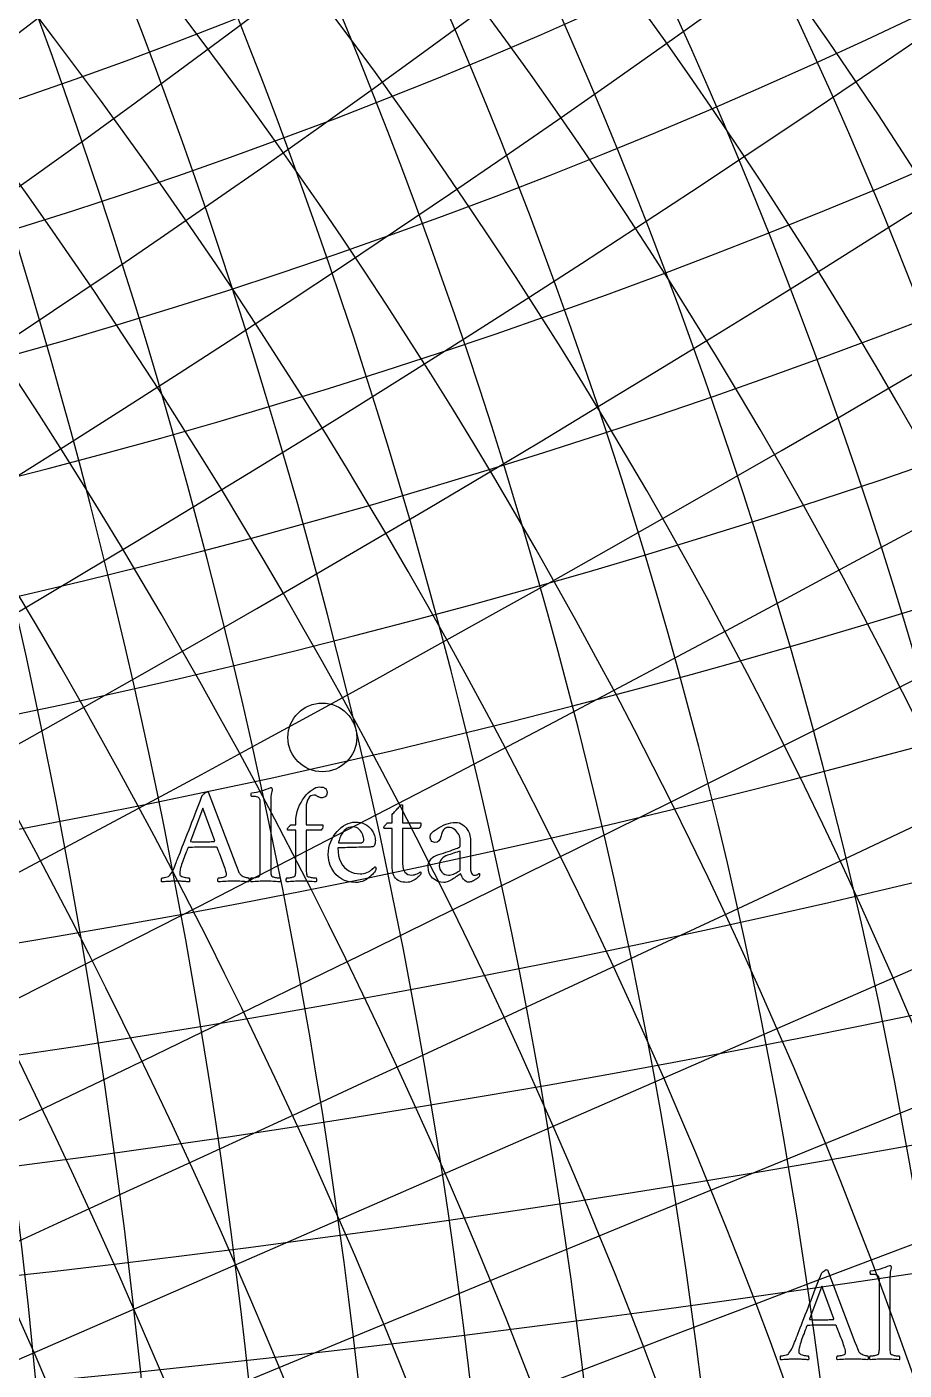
# Model space of a CAD drawing. Header units: millimetres. Extents: x -78 to 78, y -78 to 100.
# Drawn here: x 25.04 to 39.44, y 10.69 to 32.76 of the extents above; entities that cross this region are included whole.
import ezdxf

# ---------------------------------------------------------------- set-up
doc = ezdxf.new("R2010")
doc.units = ezdxf.units.MM
for name, color, linetype in [('ENGRAVE', 7, 'Continuous'), ('ENGRAVE_FINE', 8, 'Continuous'), ('TEXT', 5, 'Continuous')]:
    doc.layers.add(name, color=color, linetype=linetype)

msp = doc.modelspace()

# ---------------------------------------------------------------- linework, layer by layer
at = {"layer": 'ENGRAVE'}
msp.add_lwpolyline([(-64.6943, -28.2418), (64.6943, 28.2418)], dxfattribs=at)
for centre, radius in [((0, 0), 76.44), ((0, 0), 76.44), ((0, 0), 74.3925), ((0, 0), 70.59), ((0, 0), 70.59), ((0, 0), 70.59), ((29.889704235127343, 21.085725439187524), 0.56472)]:
    msp.add_circle(centre, radius, dxfattribs=at)
for centre, radius, start, end in [((-12.44692156821052, -3.713695305172397e-15), 71.67896453301472, 279.99999983752946, 80.00000016247054), ((-40.75515550209566, -6.0314697031531956e-15), 81.51031100419135, 299.99999995038047, 60.00000004961953), ((-25.69265883685124, -1.380310178315258e-14), 75.12030895907465, 289.99999992129074, 70.00000007870926), ((-84.12588610122516, 6.2974671753462065e-15), 109.81854493807639, 319.9999999759614, 40.00000002403863), ((-59.23204296480422, 8.69569695084462e-15), 92.14870055396557, 309.9999999658587, 50.000000034141294), ((0, 109.81854493807663), 84.1258861012254, 229.99999997596183, 310.0000000240386), ((-4.177725667693714e-15, 141.17999999999984), 122.26546650628688, 239.99999998346016, 300.00000001653984), ((2.882118513178967e-15, 206.3913526075124), 193.94443103930186, 249.99999998957287, 290.00000001042713), ((6.879212616980303e-15, 406.51160840510926), 400.33578364681426, 259.99999999494844, 280.00000000505156)]:
    msp.add_arc(centre, radius, start, end, dxfattribs=at)
at = {"layer": 'ENGRAVE_FINE'}
msp.add_lwpolyline([(-64.6943, -28.2418), (64.6943, 28.2418)], dxfattribs=at)
for centre, radius, start, end in [((-3.082025959911802, 5.415987276372438e-15), 70.6572500456787, 272.49999934385437, 87.50000065614563), ((-6.175824758294944, 6.029178398724361e-15), 70.85964233218488, 274.99999967255303, 85.00000032744697), ((-9.293349804694284, 3.3491267437095398e-15), 71.19911832735298, 277.4999997823977, 82.50000021760229), ((-15.649426235965095, 0), 72.30389091546118, 282.4999998707774, 77.5000001292226), ((-49.427650122223376, 2.4152397446285915e-15), 86.17447822067115, 304.9999999590866, 55.00000004091339), ((-44.97078971040091, -2.20410730087584e-15), 83.69778985837738, 302.4999999550316, 57.500000044968374), ((-36.7468280984478, -3.66534094975255e-15), 79.58189162929514, 297.49999994496807, 62.50000005503193), ((-32.91665758916136, 1.0015096151802898e-14), 77.8874472995623, 294.9999999385643, 65.00000006143568), ((-29.239335367916734, 6.0750499840995744e-15), 76.40606541864004, 292.4999999308377, 67.5000000691623), ((-22.25694150696743, 5.011441839349447e-15), 74.0156709436898, 287.49999990914034, 72.50000009085966), ((-18.91453349371293, -9.084469798944915e-15), 73.08014557514775, 284.9999998930846, 75.00000010691542), ((-77.03546709047984, -5.7315303067645164e-15), 104.48641677198239, 317.499999973749, 42.50000002625097), ((-70.58999999999996, -6.964251032315218e-15), 99.82933536791674, 314.99999997135205, 45.000000028647946), ((-64.6838175738899, -1.588055486679016e-14), 95.74416094954442, 312.49999996873635, 47.50000003126365), ((-54.16561208143473, 0), 88.97674770498449, 307.49999996266547, 52.50000003733453), ((-2.8246125246337073, -1.2330645170685792), 70.65725004567884, 296.0833326771901, 111.08333398947684), ((-5.660014610234326, -2.470839140272757), 70.85964233218493, 298.5833330058865, 108.58333366078), ((-8.517161307392657, -3.7181062190670273), 71.19911832735299, 301.0833331157312, 106.08333355093578), ((-11.407344069128323, -4.979794956994596), 71.67896453301478, 303.5833331708634, 103.58333349580357), ((-14.342372817230052, -6.261060891453944), 72.30389091546121, 306.0833332041109, 101.08333346255563), ((-39.939965725737515, 91.49150418386903), 70.59000000000005, 248.58333330468554, 338.58333336198143), ((-17.334775533646717, -7.567373023901744), 73.08014557514785, 308.58333322641806, 98.58333344024845), ((-20.39802278057919, -8.904611832502653), 74.0156709436899, 311.0833332424738, 96.08333342419269), ((2.8246125246336855, 1.2330645170685683), 70.65725004567881, 116.08333267718967, 291.08333398947775), ((5.660014610234307, 2.4708391402727363), 70.85964233218493, 118.58333300588652, 288.58333366078), ((8.517161307392596, 3.718106219067017), 71.19911832735295, 121.08333311573074, 286.08333355093623), ((11.407344069128397, 4.979794956994613), 71.67896453301485, 123.5833331708634, 283.5833334958031), ((14.342372817230132, 6.261060891453964), 72.30389091546128, 126.08333320411134, 281.0833334625552), ((17.334775533646628, 7.567373023901702), 73.08014557514777, 128.58333322641806, 278.5833334402489), ((20.3980227805792, 8.90461183250264), 74.01567094368993, 131.08333324247383, 276.0833334241927), ((23.546786070479563, 10.279182061715845), 75.12030895907466, 133.58333325462377, 273.58333341204275), ((26.7972411544978, 11.698145120710194), 76.40606541864005, 136.0833332641712, 271.0833334024953), ((30.16743028928951, 13.169377228363828), 77.88744729956224, 138.5833332718978, 268.58333339476917), ((33.677701692818744, 14.701761254570643), 79.58189162929526, 141.08333327830155, 266.0833333883654), ((37.35125017503189, 16.305422728717616), 81.51031100419137, 143.5833332837135, 263.583333382953), ((41.21479102087008, 17.99202401852319), 83.69778985837746, 146.0833332883651, 261.0833333783014), ((45.2994106520874, 19.775135680406414), 86.17447822067119, 148.5833332924201, 258.5833333742469), ((49.64165398984603, 21.670711139897737), 88.97674770498463, 151.0833332959985, 256.083333370668), ((54.284932247231325, 23.69770125345333), 92.14870055396561, 153.5833332991922, 253.58333336747432), ((59.28136999389557, 25.87886063139407), 95.74416094954437, 156.08333330206938, 251.08333336459714), ((64.69426302937117, 28.241820605027275), 99.82933536791681, 158.58333330468554, 248.58333336198143), ((70.6013992143642, 30.82053891193956), 104.48641677198242, 161.0833333070825, 246.08333335958446), ((77.09962038548767, 33.657291167442374), 109.81854493807634, 163.58333330929486, 243.58333335737166), ((84.31120505713942, 36.8054571877012), 115.95675520202661, 166.08333331135123, 241.08333335531574), ((92.39298279304668, 40.33349980383818), 123.06990930289355, 168.5833333132739, 238.58333335339262), ((101.54965159944913, 44.33077847525084), 131.37921357730553, 171.08333331508243, 236.0833333515841), ((112.05375052509568, 48.91626818615285), 141.18000000000004, 173.58333331679364, 233.58333334987333), ((124.27652299699338, 54.25203261538339), 152.8753914504321, 176.08333331842027, 231.0833333482467), ((138.73729478375174, 60.56477973527031), 167.03016975473452, 178.5833333199746, 228.58333334669192), ((-23.54678607047946, -10.279182061715815), 75.12030895907456, 313.58333325462377, 93.5833334120432), ((-26.797241154497843, -11.69814512071021), 76.4060654186401, 316.0833332641712, 91.08333340249533), ((-64.69426302937109, -28.241820605027268), 99.82933536791673, 338.58333330468554, 68.58333336198143), ((-59.28136999389548, -25.878860631394033), 95.74416094954427, 336.0833333020694, 71.08333336459714), ((-54.2849322472312, -23.69770125345326), 92.14870055396548, 333.5833332991922, 73.58333336747478), ((-49.641653989845885, -21.670711139897676), 88.97674770498448, 331.0833332959985, 76.08333337066802), ((-45.299410652087325, -19.77513568040638), 86.1744782206711, 328.58333329241964, 78.58333337424688), ((-41.21479102086996, -17.992024018523146), 83.69778985837735, 326.0833332883651, 81.0833333783014), ((-37.35125017503181, -16.305422728717588), 81.51031100419128, 323.5833332837135, 83.58333338295301), ((-33.677701692818566, -14.701761254570561), 79.58189162929506, 321.0833332783011, 86.08333338836542), ((-30.167430289289562, -13.16937722836384), 77.8874472995623, 318.5833332718978, 88.58333339476917), ((156.1857672132402, 68.18178633076482), 184.46055938124695, 181.08333332146708, 226.08333334519943), ((177.7460268414548, 77.59376439660053), 206.39135260751192, 183.58333332290636, 223.58333334376016), ((205.18398836667149, 89.57161144017854), 234.74771725843192, 186.0833333243006, 221.0833333423659), ((241.44227658383784, 105.39990939620738), 272.73881631098124, 188.58333332565712, 218.5833333410094), ((291.81696238473376, 127.39062036199462), 326.1417756002241, 191.08333332698226, 216.08333333968426), ((366.89939775203754, 160.1673237501955), 406.5116084051079, 193.58333332828192, 213.5833333383846), ((491.4017144750685, 214.51792501148185), 540.810995857396, 196.08333332956158, 211.08333333710493), ((739.4588101143111, 322.80548664066447), 809.9294180118345, 198.58333333082714, 208.58333333583982), ((1481.742232753251, 646.8440377983956), 1618.3170893430995, 201.0833333320827, 206.08333333458427), ((-1481.742232753267, -646.8440377984025), 1618.3170893431168, 21.083333332082702, 26.083333334584268), ((-739.4588101143141, -322.80548664066583), 809.9294180118378, 18.583333330827145, 28.583333335839825), ((-491.4017144750671, -214.51792501148122), 540.8109958573946, 16.083333329561583, 31.083333337104932), ((-366.89939775203794, -160.16732375019572), 406.51160840510835, 13.583333328281924, 33.58333333838459), ((-291.81696238473444, -127.39062036199493), 326.1417756002249, 11.083333326982256, 36.08333333968426), ((-241.4422765838374, -105.39990939620718), 272.7388163109808, 8.583333325657122, 38.58333334100939), ((-205.18398836667222, -89.57161144017886), 234.74771725843271, 6.083333324300611, 41.083333342365904), ((-177.7460268414554, -77.59376439660082), 206.39135260751257, 3.5833333229063555, 43.58333334376016), ((-156.1857672132404, -68.18178633076492), 184.46055938124718, 1.0833333214670802, 46.083333345199435), ((-138.73729478375222, -60.56477973527049), 167.03016975473503, 358.5833333199746, 48.583333346691916), ((-124.27652299699389, -54.252032615383584), 152.87539145043263, 356.0833333184203, 51.08333334824624), ((-112.05375052509577, -48.91626818615295), 141.18000000000015, 353.58333331679364, 53.58333334987333), ((-101.54965159944942, -44.330778475251), 131.37921357730585, 351.0833333150829, 56.08333335158409), ((-92.3929827930465, -40.33349980383811), 123.06990930289336, 348.5833333132739, 58.58333335339262), ((-84.31120505713926, -36.80545718770115), 115.95675520202646, 346.0833333113512, 61.083333355315744), ((-77.09962038548771, -33.65729116744239), 109.81854493807639, 343.58333330929486, 63.58333335737166), ((-70.60139921436401, -30.820538911939515), 104.48641677198222, 341.0833333070825, 66.08333335958446), ((-41.80318229404224, 95.75962217938981), 77.03546709047988, 251.0833333070825, 336.08333335958446), ((-43.93647322915831, 100.64640645596742), 84.12588610122536, 253.58333330929486, 333.58333335737166), ((-46.392263470133024, 106.2719481664866), 91.99467906886059, 256.0833333113512, 331.08333335531574), ((-49.23811163634062, 112.79100557362543), 100.8129677959257, 258.5833333132739, 328.5833333533931), ((-52.56251850233499, 120.40630967222174), 110.80410488872363, 261.0833333150824, 326.0833333515841), ((-56.483641210054515, 129.38852605874217), 122.26546650628694, 263.58333331679364, 323.5833333498733), ((-61.162762151387255, 140.10710844613027), 135.60212834289464, 266.0833333184203, 321.0833333482467), ((-66.82584062672443, 153.07966760098222), 151.38074351876983, 268.5833333199746, 318.5833333466919), ((3.479356909050537e-15, 95.74416094954461), 64.68381757389008, 222.49999996873635, 317.50000003126365), ((-73.79943372642236, 169.05425622829463), 170.4193353679168, 271.0833333214671, 316.0833333451999), ((0, 99.82933536791677), 70.58999999999999, 224.99999997135205, 315.00000002864795), ((-82.57355935359531, 189.1533709105835), 193.9444310393018, 273.58333332290636, 313.58333334376016), ((0, 104.48641677198245), 77.0354670904799, 227.49999997374903, 312.500000026251), ((-93.91844338082342, 215.14138781500915), 223.88287709881945, 276.0833333243006, 311.0833333423659), ((-109.11801561527464, 249.95943789123103), 263.4454665062876, 278.5833333256571, 308.5833333410094), ((1.835448234434506e-15, 115.95675520202644), 91.99467906886073, 232.49999997801774, 307.50000002198226), ((-130.48360275260814, 298.9021365001711), 318.4109132735047, 281.08333332698226, 306.08333333968426), ((-1.899403707436652e-15, 123.06990930289308), 100.81296779592563, 234.9999999799404, 305.0000000200596), ((-162.63816289046912, 372.5594123622739), 400.3357836468152, 283.5833333282819, 303.5833333383846), ((1.982736646385792e-15, 131.3792135773056), 110.80410488872367, 237.4999999817494, 302.5000000182506), ((-216.36899173014237, 495.64200049829407), 536.1842828172693, 286.0833333295616, 301.08333333710493), ((-324.0385511577344, 742.2834226389477), 806.847392051926, 288.58333333082714, 298.5833333358398), ((6.6682190985048974e-15, 152.8753914504321), 135.60212834289456, 242.4999999850868, 297.5000000149132), ((-647.4602765161886, 1483.1538665942614), 1616.776810063754, 291.0833333320827, 296.08333333458427), ((3.587350814991408e-15, 167.03016975473503), 151.3807435187699, 244.99999998664111, 295.0000000133589), ((-1.3029877053071056e-15, 184.4605593812469), 170.41933536791683, 247.4999999881336, 292.5000000118664), ((647.4602765161817, -1483.1538665942453), 1616.7768100637363, 111.0833333320827, 116.08333333458427), ((324.03855115773183, -742.2834226389417), 806.8473920519194, 108.58333333082714, 118.58333333583982), ((0, 234.74771725843232), 223.882877098819, 252.49999999096758, 287.5000000090329), ((216.3689917301418, -495.64200049829276), 536.1842828172678, 106.08333332956158, 121.08333333710493), ((-3.739175944438515e-15, 272.7388163109817), 263.4454665062874, 254.99999999232364, 285.00000000767636), ((162.63816289046906, -372.5594123622736), 400.33578364681483, 103.58333332828192, 123.58333333838459), ((1.332056680047149e-14, 326.1417756002241), 318.4109132735041, 257.49999999364877, 282.50000000635123), ((130.48360275260782, -298.9021365001703), 318.41091327350387, 101.08333332698226, 126.08333333968426)]:
    msp.add_arc(centre, radius, start, end, dxfattribs=at)
at = {"layer": 'TEXT'}
for points in [[(27.4919, 19.0306), (27.4933, 19.0341), (27.4973, 19.0446), (27.5041, 19.062), (27.5136, 19.0864), (27.5253, 19.1168), (27.5389, 19.1522), (27.5543, 19.1925), (27.5716, 19.2379), (27.5905, 19.287), (27.6106, 19.3389), (27.632, 19.3935), (27.6547, 19.4508), (27.6781, 19.5098), (27.7017, 19.5697), (27.7254, 19.6305), (27.7492, 19.6921), (27.7729, 19.7536), (27.7962, 19.8137), (27.819, 19.8725), (27.8415, 19.9301), (27.863, 19.9853), (27.8833, 20.0371), (27.9023, 20.0855), (27.92, 20.1305), (27.9259, 20.1399), (27.9345, 20.1498), (27.9458, 20.1604), (27.9599, 20.1715), (27.9743, 20.1814), (27.9869, 20.1885), (27.9977, 20.1928), (28.0065, 20.1942), (28.0086, 20.1942), (28.0102, 20.194), (28.0115, 20.1936), (28.0122, 20.1931), (28.013, 20.1925), (28.0142, 20.1917), (28.0159, 20.1908), (28.0179, 20.1897), (28.4711, 19.001), (28.4934, 18.9424), (28.5104, 18.8986), (28.5219, 18.8695), (28.528, 18.8553), (28.535, 18.8432), (28.5448, 18.832), (28.5572, 18.8216), (28.5724, 18.812), (28.5889, 18.8036), (28.6054, 18.7964), (28.6219, 18.7905), (28.6384, 18.7859), (28.6535, 18.7824), (28.6655, 18.7799), (28.6745, 18.7784), (28.6806, 18.7779), (28.6844, 18.7714), (28.6868, 18.7634), (28.6878, 18.7538), (28.6874, 18.7426), (28.6863, 18.7318), (28.6851, 18.7235), (28.684, 18.7176), (28.6828, 18.7141), (28.6507, 18.7163), (28.6202, 18.7184), (28.5915, 18.7203), (28.5644, 18.7221), (28.537, 18.7236), (28.5069, 18.7247), (28.4743, 18.7253), (28.4392, 18.7255), (28.4021, 18.7253), (28.3683, 18.7247), (28.3378, 18.7236), (28.3105, 18.7221), (28.2833, 18.7203), (28.2528, 18.7184), (28.219, 18.7163), (28.1819, 18.7141), (28.178, 18.7195), (28.1753, 18.7267), (28.174, 18.7355), (28.1739, 18.746), (28.175, 18.7565), (28.177, 18.7654), (28.1801, 18.7725), (28.1842, 18.7779), (28.1958, 18.7784), (28.2103, 18.7799), (28.2277, 18.7824), (28.2479, 18.7859), (28.2678, 18.7902), (28.2844, 18.7953), (28.2974, 18.801), (28.3071, 18.8075), (28.3111, 18.8129), (28.314, 18.82), (28.3157, 18.8288), (28.3162, 18.8394), (28.3153, 18.8514), (28.3125, 18.867), (28.3079, 18.8861), (28.3014, 18.9088), (28.2935, 18.9341), (28.2846, 18.9609), (28.2747, 18.9893), (28.2639, 19.0193), (28.2525, 19.0498), (28.2411, 19.0799), (28.2297, 19.1096), (28.2183, 19.1388), (28.2074, 19.1666), (28.1975, 19.1918), (28.1886, 19.2144), (28.1807, 19.2344), (28.1743, 19.2509), (28.1696, 19.2626), (28.1669, 19.2697), (28.1659, 19.272), (28.1657, 19.2723), (28.1648, 19.2732), (28.1634, 19.2746), (28.1614, 19.2766), (28.1591, 19.2786), (28.1568, 19.28), (28.1546, 19.2808), (28.1523, 19.2811), (28.1342, 19.2821), (28.1141, 19.2828), (28.0921, 19.2833), (28.068, 19.2834), (28.0434, 19.2834), (28.0196, 19.2834), (27.9967, 19.2834), (27.9747, 19.2834), (27.969, 19.2834), (27.9633, 19.2834), (27.9576, 19.2834), (27.9519, 19.2834), (27.9463, 19.2834), (27.9411, 19.2834), (27.9361, 19.2834), (27.9314, 19.2834), (27.8985, 19.2833), (27.8682, 19.2831), (27.8405, 19.2828), (27.8153, 19.2823), (27.7897, 19.2815), (27.7606, 19.2803), (27.7282, 19.2786), (27.6923, 19.2766), (27.691, 19.2764), (27.6895, 19.2757), (27.6876, 19.2747), (27.6855, 19.2732), (27.6835, 19.2717), (27.6821, 19.2706), (27.6812, 19.27), (27.6809, 19.2697), (27.6799, 19.2669), (27.6767, 19.2584), (27.6713, 19.2441), (27.6638, 19.2242), (27.6549, 19.2004), (27.6451, 19.1744), (27.6344, 19.1463), (27.6229, 19.116), (27.6113, 19.0852), (27.6004, 19.0554), (27.5902, 19.0266), (27.5807, 18.9988), (27.5714, 18.9714), (27.5639, 18.9464), (27.5583, 18.9236), (27.5545, 18.9031), (27.5521, 18.8848), (27.5503, 18.8684), (27.5492, 18.854), (27.5488, 18.8416), (27.5511, 18.8298), (27.5577, 18.8192), (27.5687, 18.8098), (27.5841, 18.8018), (27.6019, 18.795), (27.62, 18.7896), (27.6384, 18.7854), (27.657, 18.7824), (27.674, 18.7804), (27.6875, 18.779), (27.6974, 18.7782), (27.7037, 18.7779), (27.7058, 18.7744), (27.7077, 18.7685), (27.7092, 18.7602), (27.7105, 18.7494), (27.7112, 18.7383), (27.7111, 18.7286), (27.7101, 18.7206), (27.7082, 18.7141), (27.6874, 18.7153), (27.6681, 18.7164), (27.6504, 18.7175), (27.6342, 18.7187), (27.6189, 18.7198), (27.6035, 18.721), (27.5881, 18.7221), (27.5728, 18.7232), (27.5562, 18.7242), (27.5372, 18.7249), (27.5158, 18.7254), (27.4919, 18.7255), (27.4679, 18.7254), (27.4458, 18.7249), (27.4257, 18.7242), (27.4077, 18.7232), (27.3906, 18.7221), (27.3735, 18.721), (27.3564, 18.7198), (27.3394, 18.7187), (27.3211, 18.7175), (27.3006, 18.7164), (27.2779, 18.7153), (27.2528, 18.7141), (27.2508, 18.7176), (27.2494, 18.7235), (27.2486, 18.7318), (27.2483, 18.7426), (27.2486, 18.7538), (27.2494, 18.7634), (27.2508, 18.7714), (27.2528, 18.7779), (27.2649, 18.7785), (27.2804, 18.7804), (27.2996, 18.7837), (27.3223, 18.7881), (27.3447, 18.794), (27.363, 18.8015), (27.3771, 18.8105), (27.3872, 18.8212), (27.4036, 18.8434), (27.4188, 18.867), (27.4326, 18.8918), (27.4452, 18.9179), (27.4571, 18.945), (27.4689, 18.9729), (27.4805, 19.0014), (27.4919, 19.0306)], [(28.8718, 19.962), (28.8718, 19.9751), (28.8716, 19.9896), (28.8712, 20.0053), (28.8707, 20.0223), (28.8696, 20.039), (28.8676, 20.0539), (28.8645, 20.0669), (28.8605, 20.0781), (28.854, 20.0895), (28.8437, 20.0986), (28.8295, 20.1054), (28.8115, 20.11), (28.7912, 20.113), (28.7702, 20.1151), (28.7485, 20.1164), (28.7261, 20.1168), (28.725, 20.1186), (28.7241, 20.1239), (28.7233, 20.1328), (28.7227, 20.1453), (28.7226, 20.1579), (28.7235, 20.1672), (28.7255, 20.1733), (28.7284, 20.176), (28.7702, 20.1815), (28.8115, 20.1888), (28.8522, 20.198), (28.8923, 20.209), (28.9316, 20.2215), (28.9698, 20.2349), (29.0068, 20.2494), (29.0426, 20.2648), (29.0471, 20.264), (29.0514, 20.2617), (29.0556, 20.2578), (29.0597, 20.2523), (29.0632, 20.2461), (29.0657, 20.2401), (29.0672, 20.2342), (29.0677, 20.2284), (29.0669, 20.2253), (29.0645, 20.2159), (29.0606, 20.2002), (29.0551, 20.1783), (29.0497, 20.1506), (29.0458, 20.1174), (29.0434, 20.0788), (29.0426, 20.0348), (29.0426, 18.9783), (29.0427, 18.9537), (29.0429, 18.9299), (29.0433, 18.907), (29.0438, 18.8849), (29.0448, 18.8643), (29.0469, 18.8456), (29.05, 18.829), (29.054, 18.8143), (29.0578, 18.8088), (29.0645, 18.8035), (29.0743, 18.7985), (29.087, 18.7938), (29.1015, 18.7896), (29.1166, 18.7861), (29.1323, 18.7834), (29.1485, 18.7813), (29.1638, 18.7798), (29.1767, 18.7787), (29.1871, 18.7781), (29.1952, 18.7779), (29.1982, 18.7725), (29.2006, 18.7654), (29.2022, 18.7565), (29.2032, 18.746), (29.2031, 18.7355), (29.2017, 18.7267), (29.1991, 18.7195), (29.1952, 18.7141), (29.162, 18.7163), (29.1309, 18.7184), (29.1017, 18.7203), (29.0745, 18.7221), (29.0475, 18.7236), (29.0187, 18.7247), (28.9883, 18.7253), (28.9561, 18.7255), (28.925, 18.7253), (28.8955, 18.7247), (28.8675, 18.7236), (28.8411, 18.7221), (28.8144, 18.7203), (28.7856, 18.7184), (28.7546, 18.7163), (28.7216, 18.7141), (28.7176, 18.7195), (28.715, 18.7267), (28.7137, 18.7355), (28.7136, 18.746), (28.7145, 18.7565), (28.7161, 18.7654), (28.7185, 18.7725), (28.7216, 18.7779), (28.7295, 18.7781), (28.7398, 18.7787), (28.7523, 18.7798), (28.7671, 18.7813), (28.7829, 18.7834), (28.7984, 18.7861), (28.8136, 18.7896), (28.8286, 18.7938), (28.8417, 18.7985), (28.8513, 18.8035), (28.8576, 18.8088), (28.8605, 18.8143), (28.8645, 18.829), (28.8676, 18.8456), (28.8696, 18.8643), (28.8707, 18.8849), (28.8712, 18.907), (28.8716, 18.9299), (28.8718, 18.9537), (28.8718, 18.9783)], [(29.8396, 20.2717), (29.8625, 20.2714), (29.8809, 20.2705), (29.8949, 20.2691), (29.9045, 20.2671), (29.9125, 20.264), (29.9219, 20.2591), (29.9325, 20.2526), (29.9444, 20.2443), (29.9478, 20.2402), (29.9515, 20.2347), (29.9552, 20.2277), (29.9592, 20.2193), (29.9626, 20.2102), (29.9651, 20.2011), (29.9666, 20.192), (29.9671, 20.1829), (29.9651, 20.156), (29.9589, 20.1348), (29.9486, 20.119), (29.9341, 20.1089), (29.9182, 20.1024), (29.9037, 20.0978), (29.8903, 20.095), (29.8783, 20.094), (29.8703, 20.0945), (29.8624, 20.0958), (29.8544, 20.0979), (29.8464, 20.1009), (29.8383, 20.1044), (29.8299, 20.1083), (29.8212, 20.1124), (29.8123, 20.1168), (29.8036, 20.1221), (29.7958, 20.1265), (29.7888, 20.1301), (29.7827, 20.1328), (29.7763, 20.1348), (29.7684, 20.1362), (29.7592, 20.137), (29.7485, 20.1373), (29.7243, 20.134), (29.7016, 20.1242), (29.6804, 20.1079), (29.6609, 20.0849), (29.6446, 20.0555), (29.6332, 20.0195), (29.6269, 19.9769), (29.6256, 19.9278), (29.6256, 19.6523), (29.8897, 19.6523), (29.8937, 19.6512), (29.8965, 19.6477), (29.8982, 19.642), (29.8988, 19.6341), (29.8988, 19.6319), (29.8988, 19.6301), (29.8988, 19.6285), (29.8988, 19.6272), (29.897, 19.6095), (29.8914, 19.5925), (29.8822, 19.5764), (29.8692, 19.5612), (29.6256, 19.5612), (29.6256, 18.9783), (29.6256, 18.9537), (29.6258, 18.9299), (29.6262, 18.907), (29.6267, 18.8849), (29.6278, 18.8643), (29.6298, 18.8456), (29.6329, 18.829), (29.6369, 18.8143), (29.6409, 18.8088), (29.648, 18.8035), (29.6585, 18.7985), (29.6722, 18.7938), (29.6879, 18.7896), (29.7041, 18.7861), (29.7209, 18.7834), (29.7383, 18.7813), (29.7546, 18.7798), (29.7682, 18.7787), (29.7791, 18.7781), (29.7872, 18.7779), (29.7903, 18.7725), (29.7926, 18.7654), (29.7943, 18.7565), (29.7952, 18.746), (29.7951, 18.7355), (29.7938, 18.7267), (29.7911, 18.7195), (29.7872, 18.7141), (29.7538, 18.7163), (29.7218, 18.7184), (29.6912, 18.7203), (29.662, 18.7221), (29.633, 18.7236), (29.6028, 18.7247), (29.5715, 18.7253), (29.539, 18.7255), (29.5079, 18.7253), (29.4784, 18.7247), (29.4504, 18.7236), (29.424, 18.7221), (29.3974, 18.7203), (29.3685, 18.7184), (29.3376, 18.7163), (29.3045, 18.7141), (29.3006, 18.7195), (29.2979, 18.7267), (29.2966, 18.7355), (29.2965, 18.746), (29.2974, 18.7565), (29.2991, 18.7654), (29.3014, 18.7725), (29.3045, 18.7779), (29.3125, 18.7781), (29.3227, 18.7787), (29.3352, 18.7798), (29.35, 18.7813), (29.3658, 18.7834), (29.3813, 18.7861), (29.3966, 18.7896), (29.4115, 18.7938), (29.4246, 18.7985), (29.4343, 18.8035), (29.4405, 18.8088), (29.4434, 18.8143), (29.4474, 18.829), (29.4505, 18.8456), (29.4526, 18.8643), (29.4536, 18.8849), (29.4541, 18.907), (29.4545, 18.9299), (29.4547, 18.9537), (29.4548, 18.9783), (29.4548, 19.5612), (29.325, 19.5612), (29.3228, 19.5617), (29.321, 19.5632), (29.3194, 19.5657), (29.3182, 19.5692), (29.3172, 19.573), (29.3164, 19.5763), (29.316, 19.5792), (29.3159, 19.5817), (29.3167, 19.5848), (29.3193, 19.5894), (29.3236, 19.5956), (29.3295, 19.6033), (29.3364, 19.6118), (29.3435, 19.6201), (29.3507, 19.6283), (29.358, 19.6364), (29.3645, 19.6433), (29.3691, 19.6483), (29.3719, 19.6513), (29.3728, 19.6523), (29.4548, 19.6523), (29.4548, 19.6956), (29.4573, 19.7549), (29.4647, 19.8123), (29.4772, 19.8676), (29.4946, 19.921), (29.5159, 19.9717), (29.5399, 20.0192), (29.5666, 20.0634), (29.596, 20.1043), (29.627, 20.1414), (29.6586, 20.1743), (29.6907, 20.2029), (29.7235, 20.2273), (29.7555, 20.2467), (29.7855, 20.2606), (29.8136, 20.2689), (29.8396, 20.2717)], [(27.9268, 19.9255), (27.7242, 19.3836), (27.7243, 19.3833), (27.7245, 19.3825), (27.7248, 19.381), (27.7253, 19.379), (27.726, 19.377), (27.7267, 19.3756), (27.7277, 19.3748), (27.7287, 19.3745), (27.7514, 19.3734), (27.7763, 19.3725), (27.8032, 19.3717), (27.8323, 19.3711), (27.861, 19.3706), (27.8867, 19.3702), (27.9094, 19.37), (27.9291, 19.3699), (27.9547, 19.3701), (27.9789, 19.3705), (28.0019, 19.3712), (28.0236, 19.3722), (28.0452, 19.3733), (28.0677, 19.3745), (28.0913, 19.3756), (28.1158, 19.3768), (28.1179, 19.3771), (28.1195, 19.3782), (28.1208, 19.38), (28.1215, 19.3825), (28.122, 19.3849), (28.1224, 19.3867), (28.1226, 19.3878), (28.1227, 19.3881)], [(31.2081, 19.6819), (31.4951, 19.6819), (31.5, 19.6803), (31.5036, 19.6756), (31.5057, 19.6678), (31.5064, 19.6568), (31.5045, 19.6399), (31.4985, 19.6233), (31.4885, 19.6069), (31.4746, 19.5908), (31.2081, 19.5908), (31.2081, 19.0079), (31.2174, 18.9282), (31.2451, 18.8712), (31.2914, 18.8371), (31.3562, 18.8257), (31.3806, 18.827), (31.404, 18.8308), (31.4262, 18.8372), (31.4472, 18.8462), (31.4659, 18.8557), (31.4808, 18.8638), (31.4921, 18.8705), (31.4996, 18.8758), (31.5026, 18.8741), (31.5047, 18.8712), (31.506, 18.8673), (31.5064, 18.8621), (31.5059, 18.8506), (31.5042, 18.8411), (31.5013, 18.8335), (31.4973, 18.828), (31.4883, 18.8182), (31.4771, 18.8069), (31.4638, 18.7943), (31.4484, 18.7802), (31.4311, 18.7658), (31.4122, 18.7523), (31.3918, 18.7396), (31.3698, 18.7278), (31.3465, 18.7178), (31.322, 18.7107), (31.2964, 18.7064), (31.2696, 18.705), (31.2414, 18.7063), (31.2136, 18.7101), (31.1862, 18.7165), (31.1592, 18.7255), (31.1336, 18.7378), (31.1105, 18.754), (31.0898, 18.7742), (31.0715, 18.7984), (31.0566, 18.8273), (31.0459, 18.8616), (31.0395, 18.9013), (31.0374, 18.9464), (31.0374, 19.5908), (30.9076, 19.5908), (30.9054, 19.5913), (30.9036, 19.5928), (30.902, 19.5953), (30.9007, 19.5988), (30.8997, 19.6026), (30.899, 19.6059), (30.8986, 19.6088), (30.8985, 19.6113), (30.8993, 19.6144), (30.9019, 19.619), (30.9061, 19.6252), (30.9121, 19.6329), (30.919, 19.6414), (30.9261, 19.6497), (30.9333, 19.6579), (30.9406, 19.666), (30.9471, 19.6729), (30.9517, 19.6779), (30.9545, 19.6809), (30.9554, 19.6819), (31.0374, 19.6819), (31.0374, 19.8208), (31.0492, 19.8338), (31.0621, 19.8478), (31.076, 19.8629), (31.0909, 19.8789), (31.1059, 19.8951), (31.1202, 19.9107), (31.1338, 19.9258), (31.1467, 19.9403), (31.1578, 19.9529), (31.166, 19.9623), (31.1714, 19.9683), (31.174, 19.9711), (31.1788, 19.9751), (31.1839, 19.9779), (31.1896, 19.9796), (31.1956, 19.9802), (31.2011, 19.9798), (31.205, 19.9785), (31.2074, 19.9764), (31.2081, 19.9734)], [(30.1447, 19.272), (30.1469, 19.2043), (30.1556, 19.1422), (30.1708, 19.0859), (30.1926, 19.0352), (30.2197, 18.9904), (30.2512, 18.9518), (30.2869, 18.9193), (30.3269, 18.8929), (30.3699, 18.8725), (30.4146, 18.8579), (30.461, 18.8491), (30.5091, 18.8462), (30.5391, 18.8476), (30.5677, 18.8516), (30.5949, 18.8584), (30.6207, 18.8678), (30.6447, 18.8791), (30.6668, 18.8912), (30.6868, 18.9041), (30.7049, 18.9179), (30.7207, 18.9314), (30.7339, 18.9433), (30.7446, 18.9536), (30.7527, 18.9623), (30.7542, 18.9618), (30.7564, 18.9603), (30.7593, 18.9578), (30.763, 18.9544), (30.7665, 18.95), (30.7689, 18.945), (30.7704, 18.9392), (30.7709, 18.9327), (30.7701, 18.9233), (30.7675, 18.9134), (30.7633, 18.9028), (30.7573, 18.8917), (30.7456, 18.875), (30.7311, 18.8567), (30.7137, 18.8369), (30.6935, 18.8155), (30.6705, 18.7939), (30.6446, 18.7736), (30.6158, 18.7546), (30.5842, 18.7369), (30.5499, 18.722), (30.5131, 18.7113), (30.4736, 18.7049), (30.4317, 18.7027), (30.3686, 18.7066), (30.3093, 18.7181), (30.2536, 18.7373), (30.2017, 18.7642), (30.1543, 18.7977), (30.1123, 18.8365), (30.0757, 18.8808), (30.0445, 18.9305), (30.0196, 18.9844), (30.0019, 19.0415), (29.9912, 19.1017), (29.9876, 19.165), (29.9901, 19.2199), (29.9976, 19.2729), (30.01, 19.324), (30.0275, 19.3733), (30.049, 19.4202), (30.0736, 19.4639), (30.1013, 19.5044), (30.1322, 19.5419), (30.1654, 19.5758), (30.2002, 19.6059), (30.2366, 19.6322), (30.2745, 19.6546), (30.313, 19.6725), (30.3508, 19.6853), (30.3881, 19.693), (30.4248, 19.6956), (30.4727, 19.6934), (30.5162, 19.687), (30.5553, 19.6763), (30.5899, 19.6614), (30.6207, 19.6433), (30.648, 19.6233), (30.6719, 19.6012), (30.6924, 19.5771), (30.7097, 19.5521), (30.7243, 19.5271), (30.7359, 19.502), (30.7448, 19.477), (30.7512, 19.4529), (30.7559, 19.4308), (30.7586, 19.4108), (30.7596, 19.3927), (30.7588, 19.3701), (30.7567, 19.35), (30.7532, 19.3325), (30.7482, 19.3176), (30.7412, 19.3055), (30.7317, 19.2965), (30.7196, 19.2907), (30.7049, 19.288), (30.6922, 19.2869), (30.6744, 19.286), (30.6517, 19.2852), (30.6241, 19.2845), (30.5928, 19.2839), (30.5595, 19.2831), (30.5239, 19.2822), (30.4863, 19.2811), (30.4477, 19.28), (30.4095, 19.2788), (30.3715, 19.2777), (30.3337, 19.2766), (30.2976, 19.2755), (30.2643, 19.2746), (30.2338, 19.2738), (30.2062, 19.2732), (30.1827, 19.2727), (30.1647, 19.2723), (30.152, 19.2721), (30.1447, 19.272)], [(32.078, 19.691), (32.1094, 19.6884), (32.1398, 19.6808), (32.1691, 19.6679), (32.1975, 19.65), (32.2241, 19.6278), (32.2479, 19.6022), (32.2691, 19.5732), (32.2875, 19.5407), (32.3024, 19.5054), (32.3131, 19.4678), (32.3195, 19.428), (32.3216, 19.3859), (32.3216, 18.9282), (32.3226, 18.9073), (32.3256, 18.888), (32.3306, 18.8703), (32.3376, 18.8542), (32.3468, 18.8407), (32.3586, 18.8311), (32.373, 18.8254), (32.39, 18.8234), (32.405, 18.8243), (32.4184, 18.8268), (32.4301, 18.8311), (32.4401, 18.8371), (32.4483, 18.8432), (32.4549, 18.8479), (32.4597, 18.8512), (32.4628, 18.853), (32.465, 18.8526), (32.4668, 18.8513), (32.4684, 18.8492), (32.4697, 18.8462), (32.4707, 18.8429), (32.4714, 18.8399), (32.4718, 18.8372), (32.4719, 18.8348), (32.4712, 18.8227), (32.4691, 18.8115), (32.4655, 18.8011), (32.4605, 18.7916), (32.4526, 18.7853), (32.4426, 18.7779), (32.4304, 18.7693), (32.4161, 18.7597), (32.4006, 18.7497), (32.3848, 18.7403), (32.3688, 18.7315), (32.3524, 18.7232), (32.3364, 18.7163), (32.3214, 18.7113), (32.3073, 18.7083), (32.2943, 18.7073), (32.271, 18.7103), (32.2491, 18.7193), (32.2284, 18.7342), (32.2089, 18.7551), (32.1918, 18.7792), (32.1779, 18.8035), (32.1673, 18.8281), (32.16, 18.853), (32.1539, 18.8475), (32.1449, 18.8399), (32.1329, 18.8304), (32.1178, 18.8189), (32.1007, 18.8063), (32.0823, 18.7935), (32.0626, 18.7807), (32.0416, 18.7676), (32.02, 18.755), (31.9986, 18.7432), (31.9773, 18.7322), (31.9562, 18.7221), (31.9359, 18.7136), (31.9172, 18.7076), (31.9, 18.704), (31.8844, 18.7027), (31.8319, 18.7074), (31.7837, 18.7212), (31.7397, 18.7444), (31.7, 18.7767), (31.6671, 18.8158), (31.6436, 18.859), (31.6295, 18.9063), (31.6249, 18.9578), (31.6272, 18.9907), (31.6342, 19.0213), (31.646, 19.0494), (31.6624, 19.075), (31.6811, 19.0973), (31.6997, 19.1152), (31.7181, 19.1286), (31.7364, 19.1377), (31.7692, 19.1493), (31.8039, 19.1613), (31.8404, 19.1737), (31.8787, 19.1866), (31.9174, 19.1996), (31.9547, 19.2125), (31.9908, 19.2253), (32.0256, 19.2379), (32.0575, 19.2497), (32.0848, 19.2601), (32.1076, 19.269), (32.1258, 19.2766), (32.1341, 19.2802), (32.1406, 19.2843), (32.1455, 19.2887), (32.1486, 19.2937), (32.1506, 19.3), (32.152, 19.3087), (32.1529, 19.3199), (32.1531, 19.3335), (32.1531, 19.3927), (32.1516, 19.4177), (32.1469, 19.4425), (32.139, 19.4672), (32.1281, 19.4918), (32.1144, 19.5152), (32.0985, 19.5367), (32.0803, 19.5562), (32.0598, 19.5737), (32.0374, 19.5882), (32.0137, 19.5985), (31.9885, 19.6047), (31.9619, 19.6068), (31.9352, 19.6045), (31.9123, 19.5976), (31.8931, 19.5863), (31.8776, 19.5703), (31.8649, 19.5503), (31.8543, 19.5265), (31.8456, 19.499), (31.8389, 19.4678), (31.8247, 19.421), (31.8025, 19.3876), (31.7723, 19.3675), (31.7342, 19.3608), (31.717, 19.3627), (31.702, 19.3682), (31.6891, 19.3775), (31.6784, 19.3904), (31.6699, 19.4055), (31.6638, 19.4212), (31.6602, 19.4374), (31.659, 19.4542), (31.6593, 19.4584), (31.6601, 19.4641), (31.6616, 19.4715), (31.6636, 19.4804), (31.666, 19.4894), (31.6687, 19.4972), (31.6717, 19.5036), (31.6749, 19.5088), (31.6939, 19.5255), (31.7165, 19.5436), (31.7428, 19.5631), (31.7729, 19.584), (31.8058, 19.6049), (31.8409, 19.6244), (31.8781, 19.6425), (31.9175, 19.6591), (31.9578, 19.6731), (31.998, 19.683), (32.0381, 19.689), (32.078, 19.691)], [(30.1561, 19.354), (30.5182, 19.354), (30.5281, 19.3547), (30.5373, 19.3568), (30.5457, 19.3604), (30.5535, 19.3654), (30.5601, 19.3722), (30.5651, 19.3813), (30.5686, 19.3927), (30.5706, 19.4064), (30.5704, 19.4215), (30.5677, 19.4394), (30.5624, 19.4602), (30.5546, 19.4838), (30.5442, 19.5083), (30.531, 19.5316), (30.5151, 19.5538), (30.4966, 19.5749), (30.4748, 19.5928), (30.4496, 19.6056), (30.4208, 19.6133), (30.3884, 19.6159), (30.3547, 19.6134), (30.3241, 19.6059), (30.2966, 19.5934), (30.2723, 19.576), (30.2507, 19.5554), (30.2316, 19.5333), (30.2148, 19.5098), (30.2005, 19.4849), (30.1884, 19.46), (30.1783, 19.4365), (30.1702, 19.4145), (30.1641, 19.3938), (30.1598, 19.3764), (30.157, 19.364), (30.1558, 19.3565), (30.1561, 19.354)], [(31.9596, 18.8234), (31.9794, 18.8246), (32, 18.828), (32.0215, 18.8337), (32.0438, 18.8416), (32.0658, 18.851), (32.086, 18.8607), (32.1045, 18.8709), (32.1213, 18.8815), (32.1352, 18.8917), (32.1452, 18.9006), (32.1511, 18.9082), (32.1531, 18.9145), (32.1531, 19.2174), (32.1301, 19.2101), (32.1042, 19.202), (32.0754, 19.193), (32.0438, 19.1832), (32.013, 19.1735), (31.9863, 19.165), (31.964, 19.1576), (31.9459, 19.1513), (31.9176, 19.1387), (31.8918, 19.1234), (31.8686, 19.1056), (31.848, 19.0853), (31.8311, 19.0624), (31.819, 19.0369), (31.8117, 19.0089), (31.8093, 18.9783), (31.812, 18.9485), (31.8201, 18.9205), (31.8336, 18.8944), (31.8526, 18.8701), (31.8755, 18.8497), (31.9009, 18.8351), (31.929, 18.8263), (31.9596, 18.8234)], [(39.0328, 12.1122), (39.0327, 12.1254), (39.0325, 12.1398), (39.0322, 12.1555), (39.0317, 12.1725), (39.0306, 12.1893), (39.0285, 12.2041), (39.0255, 12.2172), (39.0214, 12.2283), (39.0149, 12.2397), (39.0046, 12.2488), (38.9905, 12.2557), (38.9725, 12.2602), (38.9522, 12.2632), (38.9312, 12.2653), (38.9095, 12.2666), (38.8871, 12.267), (38.886, 12.2688), (38.8851, 12.2742), (38.8843, 12.283), (38.8837, 12.2955), (38.8836, 12.3081), (38.8845, 12.3174), (38.8864, 12.3235), (38.8893, 12.3262), (38.9312, 12.3317), (38.9725, 12.339), (39.0132, 12.3482), (39.0533, 12.3593), (39.0926, 12.3717), (39.1307, 12.3852), (39.1677, 12.3996), (39.2036, 12.415), (39.2081, 12.4143), (39.2124, 12.4119), (39.2166, 12.408), (39.2207, 12.4025), (39.2241, 12.3963), (39.2266, 12.3903), (39.2281, 12.3844), (39.2286, 12.3786), (39.2278, 12.3755), (39.2255, 12.3661), (39.2216, 12.3504), (39.2161, 12.3285), (39.2106, 12.3008), (39.2067, 12.2676), (39.2044, 12.229), (39.2036, 12.1851), (39.2036, 11.1285), (39.2037, 11.1039), (39.2039, 11.0801), (39.2042, 11.0572), (39.2047, 11.0351), (39.2058, 11.0145), (39.2079, 10.9958), (39.2109, 10.9792), (39.215, 10.9645), (39.2187, 10.959), (39.2255, 10.9537), (39.2353, 10.9487), (39.248, 10.944), (39.2625, 10.9398), (39.2776, 10.9364), (39.2932, 10.9336), (39.3095, 10.9315), (39.3248, 10.93), (39.3376, 10.929), (39.3481, 10.9283), (39.3561, 10.9281), (39.3592, 10.9227), (39.3616, 10.9156), (39.3632, 10.9068), (39.3641, 10.8962), (39.364, 10.8857), (39.3627, 10.8769), (39.3601, 10.8698), (39.3561, 10.8643), (39.323, 10.8666), (39.2918, 10.8686), (39.2626, 10.8705), (39.2355, 10.8723), (39.2084, 10.8738), (39.1797, 10.8749), (39.1492, 10.8755), (39.1171, 10.8757), (39.086, 10.8755), (39.0564, 10.8749), (39.0285, 10.8738), (39.0021, 10.8723), (38.9754, 10.8705), (38.9466, 10.8686), (38.9156, 10.8666), (38.8825, 10.8643), (38.8786, 10.8698), (38.876, 10.8769), (38.8746, 10.8857), (38.8745, 10.8962), (38.8755, 10.9068), (38.8771, 10.9156), (38.8795, 10.9227), (38.8825, 10.9281), (38.8905, 10.9283), (38.9007, 10.929), (38.9133, 10.93), (38.9281, 10.9315), (38.9439, 10.9336), (38.9594, 10.9364), (38.9746, 10.9398), (38.9895, 10.944), (39.0026, 10.9487), (39.0123, 10.9537), (39.0186, 10.959), (39.0214, 10.9645), (39.0255, 10.9792), (39.0285, 10.9958), (39.0306, 11.0145), (39.0317, 11.0351), (39.0322, 11.0572), (39.0325, 11.0801), (39.0327, 11.1039), (39.0328, 11.1285)], [(37.6529, 11.1809), (37.6542, 11.1843), (37.6583, 11.1948), (37.665, 11.2122), (37.6745, 11.2367), (37.6863, 11.267), (37.6998, 11.3024), (37.7153, 11.3427), (37.7326, 11.3881), (37.7514, 11.4372), (37.7716, 11.4891), (37.793, 11.5437), (37.8157, 11.601), (37.8391, 11.66), (37.8627, 11.72), (37.8864, 11.7807), (37.9102, 11.8424), (37.9339, 11.9038), (37.9572, 11.9639), (37.98, 12.0227), (38.0024, 12.0803), (38.024, 12.1355), (38.0443, 12.1873), (38.0633, 12.2357), (38.081, 12.2807), (38.0869, 12.2901), (38.0955, 12.3001), (38.1068, 12.3106), (38.1208, 12.3217), (38.1353, 12.3316), (38.1479, 12.3388), (38.1586, 12.343), (38.1675, 12.3445), (38.1696, 12.3444), (38.1712, 12.3442), (38.1724, 12.3438), (38.1732, 12.3433), (38.174, 12.3427), (38.1752, 12.3419), (38.1768, 12.341), (38.1789, 12.3399), (38.632, 11.1513), (38.6544, 11.0926), (38.6713, 11.0488), (38.6828, 11.0198), (38.689, 11.0055), (38.696, 10.9934), (38.7058, 10.9822), (38.7182, 10.9718), (38.7334, 10.9623), (38.7499, 10.9538), (38.7664, 10.9466), (38.7829, 10.9407), (38.7994, 10.9361), (38.8144, 10.9326), (38.8264, 10.9301), (38.8355, 10.9286), (38.8415, 10.9281), (38.8454, 10.9216), (38.8478, 10.9136), (38.8488, 10.904), (38.8484, 10.8928), (38.8472, 10.8821), (38.8461, 10.8737), (38.8449, 10.8678), (38.8438, 10.8643), (38.8116, 10.8666), (38.7812, 10.8686), (38.7524, 10.8705), (38.7254, 10.8723), (38.6979, 10.8738), (38.6679, 10.8749), (38.6353, 10.8755), (38.6002, 10.8757), (38.5631, 10.8755), (38.5293, 10.8749), (38.4988, 10.8738), (38.4715, 10.8723), (38.4442, 10.8705), (38.4137, 10.8686), (38.3799, 10.8666), (38.3428, 10.8643), (38.3389, 10.8698), (38.3363, 10.8769), (38.3349, 10.8857), (38.3349, 10.8962), (38.3359, 10.9068), (38.338, 10.9156), (38.3411, 10.9227), (38.3451, 10.9281), (38.3568, 10.9286), (38.3713, 10.9301), (38.3887, 10.9326), (38.4089, 10.9361), (38.4288, 10.9404), (38.4453, 10.9455), (38.4584, 10.9512), (38.4681, 10.9577), (38.4721, 10.9631), (38.4749, 10.9702), (38.4766, 10.9791), (38.4772, 10.9896), (38.4763, 11.0016), (38.4735, 11.0172), (38.4689, 11.0363), (38.4624, 11.059), (38.4545, 11.0843), (38.4456, 11.1111), (38.4357, 11.1395), (38.4248, 11.1695), (38.4134, 11.2), (38.402, 11.2301), (38.3907, 11.2598), (38.3793, 11.289), (38.3684, 11.3168), (38.3585, 11.342), (38.3496, 11.3646), (38.3417, 11.3847), (38.3352, 11.4011), (38.3306, 11.4128), (38.3278, 11.4199), (38.3269, 11.4222), (38.3266, 11.4225), (38.3258, 11.4234), (38.3243, 11.4248), (38.3223, 11.4268), (38.3201, 11.4288), (38.3178, 11.4302), (38.3155, 11.4311), (38.3132, 11.4313), (38.2952, 11.4323), (38.2751, 11.4331), (38.253, 11.4335), (38.229, 11.4336), (38.2044, 11.4336), (38.1806, 11.4336), (38.1577, 11.4336), (38.1356, 11.4336), (38.1299, 11.4336), (38.1242, 11.4336), (38.1185, 11.4336), (38.1129, 11.4336), (38.1073, 11.4336), (38.102, 11.4336), (38.0971, 11.4336), (38.0924, 11.4336), (38.0595, 11.4335), (38.0292, 11.4333), (38.0014, 11.433), (37.9762, 11.4325), (37.9506, 11.4317), (37.9216, 11.4305), (37.8891, 11.4289), (37.8533, 11.4268), (37.852, 11.4266), (37.8504, 11.4259), (37.8486, 11.4249), (37.8464, 11.4234), (37.8444, 11.4219), (37.843, 11.4208), (37.8422, 11.4202), (37.8419, 11.42), (37.8408, 11.4171), (37.8376, 11.4086), (37.8323, 11.3943), (37.8248, 11.3744), (37.8158, 11.3506), (37.806, 11.3246), (37.7953, 11.2965), (37.7838, 11.2663), (37.7722, 11.2354), (37.7613, 11.2056), (37.7512, 11.1768), (37.7417, 11.149), (37.7324, 11.1217), (37.7249, 11.0966), (37.7193, 11.0738), (37.7155, 11.0533), (37.713, 11.035), (37.7112, 11.0186), (37.7102, 11.0042), (37.7098, 10.9919), (37.712, 10.98), (37.7186, 10.9694), (37.7297, 10.9601), (37.7451, 10.952), (37.7629, 10.9453), (37.781, 10.9398), (37.7993, 10.9356), (37.818, 10.9327), (37.835, 10.9307), (37.8484, 10.9292), (37.8583, 10.9284), (37.8647, 10.9281), (37.8668, 10.9246), (37.8686, 10.9187), (37.8702, 10.9104), (37.8715, 10.8996), (37.8722, 10.8885), (37.8721, 10.8789), (37.8711, 10.8708), (37.8692, 10.8643), (37.8484, 10.8655), (37.8291, 10.8666), (37.8114, 10.8678), (37.7952, 10.8689), (37.7798, 10.87), (37.7645, 10.8712), (37.7491, 10.8723), (37.7337, 10.8735), (37.7171, 10.8744), (37.6981, 10.8752), (37.6767, 10.8756), (37.6529, 10.8757), (37.6288, 10.8756), (37.6068, 10.8752), (37.5867, 10.8744), (37.5686, 10.8735), (37.5516, 10.8723), (37.5345, 10.8712), (37.5174, 10.87), (37.5003, 10.8689), (37.4821, 10.8678), (37.4616, 10.8666), (37.4388, 10.8655), (37.4138, 10.8643), (37.4118, 10.8678), (37.4104, 10.8737), (37.4095, 10.8821), (37.4092, 10.8928), (37.4095, 10.904), (37.4104, 10.9136), (37.4118, 10.9216), (37.4138, 10.9281), (37.4258, 10.9287), (37.4414, 10.9307), (37.4605, 10.9339), (37.4832, 10.9384), (37.5057, 10.9443), (37.5239, 10.9517), (37.5381, 10.9608), (37.5481, 10.9714), (37.5646, 10.9936), (37.5797, 11.0172), (37.5936, 11.042), (37.6062, 11.0681), (37.6181, 11.0953), (37.6298, 11.1231), (37.6414, 11.1516), (37.6529, 11.1809)], [(38.0878, 12.0758), (37.8851, 11.5338), (37.8852, 11.5335), (37.8854, 11.5327), (37.8858, 11.5312), (37.8863, 11.5293), (37.8869, 11.5273), (37.8877, 11.5258), (37.8886, 11.525), (37.8897, 11.5247), (37.9124, 11.5236), (37.9372, 11.5227), (37.9642, 11.5219), (37.9933, 11.5213), (38.022, 11.5208), (38.0477, 11.5204), (38.0704, 11.5202), (38.0901, 11.5201), (38.1156, 11.5203), (38.1399, 11.5207), (38.1629, 11.5214), (38.1846, 11.5224), (38.2061, 11.5236), (38.2287, 11.5247), (38.2523, 11.5258), (38.2768, 11.527), (38.2789, 11.5273), (38.2805, 11.5284), (38.2817, 11.5302), (38.2825, 11.5327), (38.283, 11.5352), (38.2834, 11.5369), (38.2836, 11.538), (38.2836, 11.5384)]]:
    msp.add_lwpolyline(points, close=True, dxfattribs=at)

doc.saveas('drawing.dxf')
